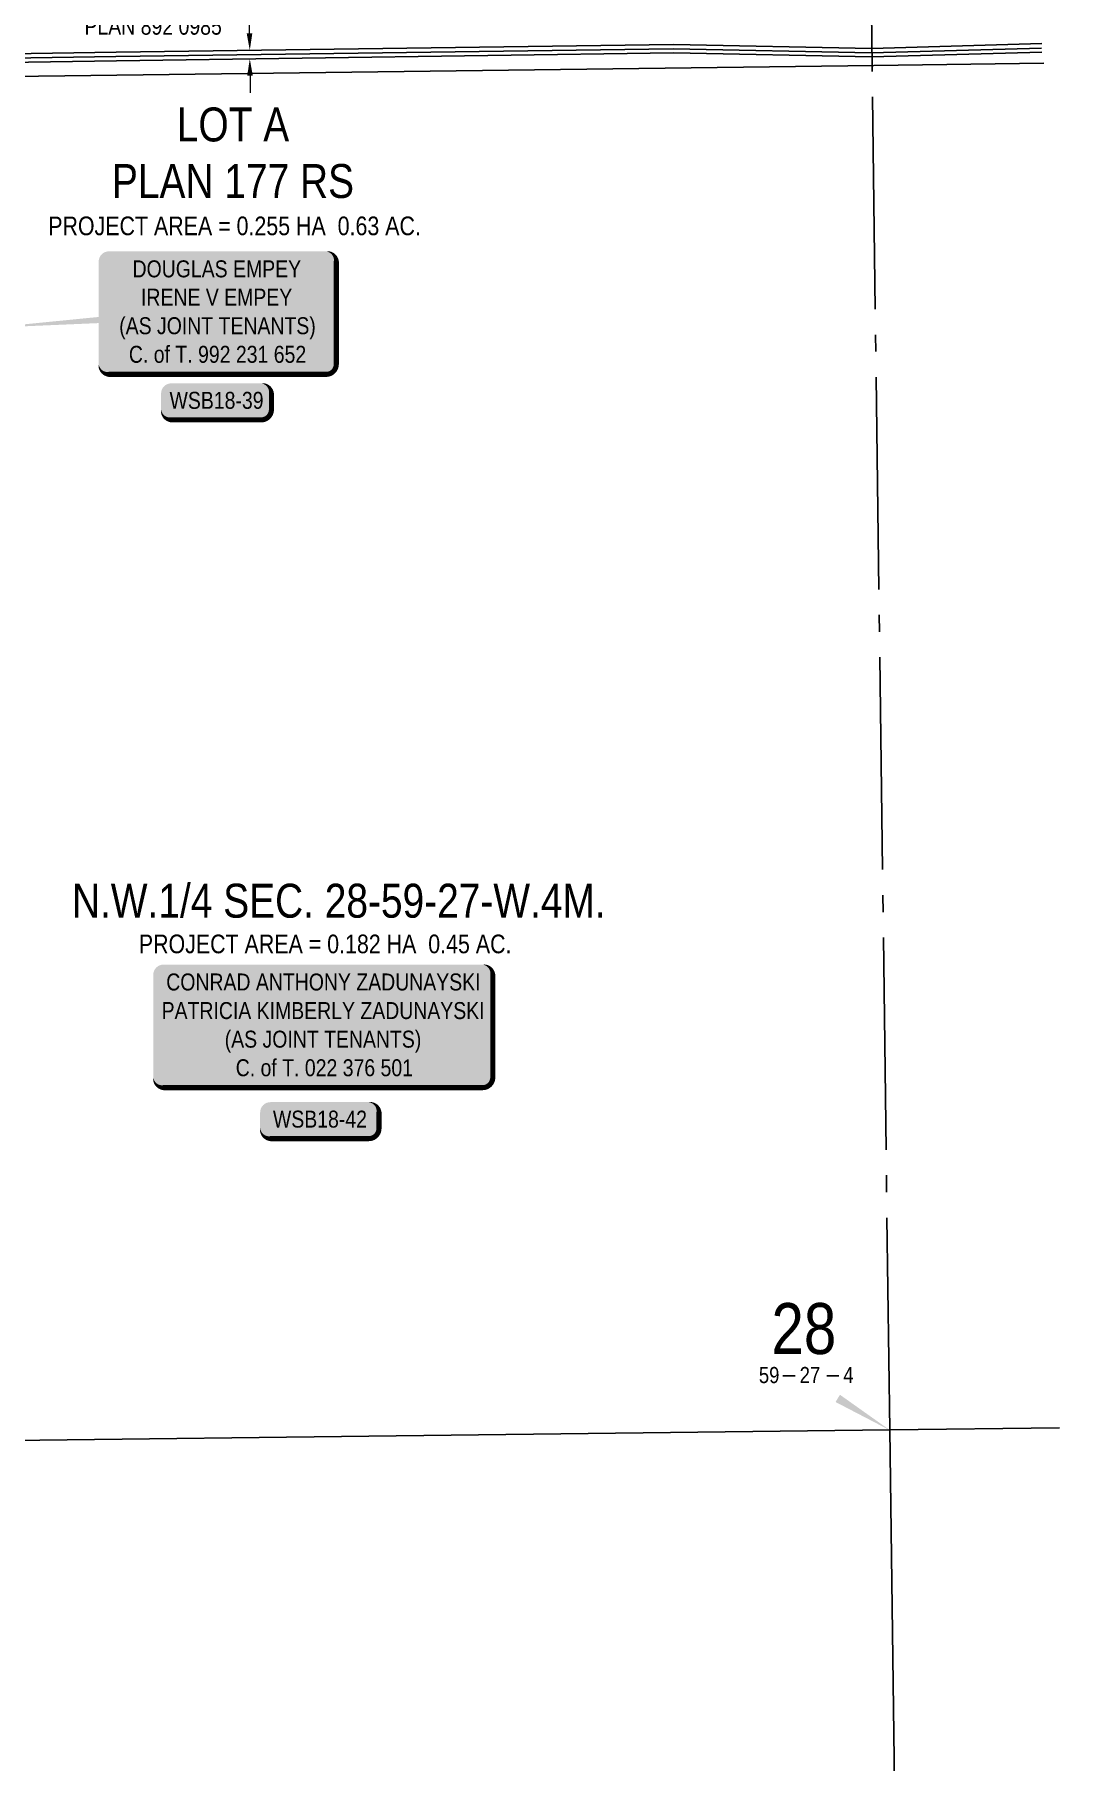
# Model space of a CAD drawing. Extents: x 57693 to 70573, y 5994359 to 6008381.
# Drawn here: x 65574 to 66178, y 5995916 to 5996933 of the extents above; entities that cross this region are included whole.
import ezdxf
from ezdxf.enums import TextEntityAlignment as Align

# ---------------------------------------------------------------- set-up
doc = ezdxf.new("R2010")
doc.units = 0
doc.header["$LTSCALE"] = 5
doc.header["$PDSIZE"] = -3
doc.linetypes.add('foc-QUARTERLINE', pattern=[33, 25, -3, 2, -3])
doc.layers.get('Defpoints').update_dxf_attribs({"color": 9})
for name, color, linetype in [('10', 1, 'Continuous'), ('9', 3, 'Continuous'), ('AS-OWNER', 7, 'Continuous'), ('AS-TELEPHONE', 224, 'foc-TEL'), ('C-SYMBOL', 7, 'Continuous'), ('F-RW', 190, 'Continuous'), ('L-AREAREQUIRED', 7, 'Continuous'), ('L-QSEC', 8, 'foc-QUARTERLINE'), ('L-SEC', 7, 'Continuous'), ('L-SECLBL', 7, 'Continuous'), ('L-TITLEDB', 4, 'Continuous'), ('P-APEX RECON-LINE LIST', 240, 'Continuous')]:
    doc.layers.add(name, color=color, linetype=linetype)
doc.layers.add('F-RW-T', color=190, linetype='Continuous', lineweight=9)
doc.styles.add('100L', font='ARIALN.TTF', dxfattribs={"height": 11})
doc.styles.add('175L', font='ARIALN.TTF', dxfattribs={"height": 10})
doc.styles.add('80', font='ARIALN.TTF', dxfattribs={"height": 10})
doc.styles.add('80CG', font='ARIALN.TTF', dxfattribs={"height": 10})
doc.styles.add('80L', font='ARIALN.TTF', dxfattribs={"height": 10})
doc.styles.add('foc-LtypeFont', font='ARIALN.TTF', dxfattribs={"height": 7.35})
doc.styles.add('SIMPLEX', font='ARIALN.TTF')
doc.linetypes.add('foc-TEL', pattern='A,2,-1,["T",foc-LtypeFont,S=0.2,R=0,X=-0.425,Y=-0.75],-1.24,8', length=12.24)
doc.dimstyles.new('Compass 5 000', dxfattribs={"dimscale": 5, "dimtxt": 9, "dimasz": 2, "dimexe": 0.2, "dimexo": 0.0625, "dimgap": 0.5, "dimtad": 0, "dimtih": 1, "dimtoh": 1, "dimzin": 0, "dimdsep": 46, "dimtxsty": '80CG', "dimcen": 0.1, "dimse1": 1, "dimse2": 1, "dimclrd": 256, "dimclrt": 256, "dimaunit": 1, "dimadec": 4, "dimazin": 0, "dimtfac": 0.06, "dimtofl": 0, "dimtmove": 0, "dimatfit": 1, "dimfxl": 0.2, "dimtolj": 1, "dimtzin": 0, "dimlwd": -1, "dimarcsym": 0})

# ---------------------------------------------------------------- blocks, each defined once
blk = doc.blocks.new('L-SECLBL')
at = {"layer": '9', "color": 7}
for p, q in [((-5.1, -27.8), (-12.3, -27.8)), ((20.7, -27.8), (13.5, -27.8))]:
    blk.add_line(p, q, dxfattribs=at)
at = {"layer": '10', "color": 2, "style": 'SIMPLEX'}
blk.add_attdef('SEC', text='', height=30, dxfattribs=at).set_placement((0, 0), align=Align.MIDDLE)
at = {"layer": '10', "color": 5, "style": '80L'}
blk.add_attdef('TWP', text='', height=9.5, dxfattribs=at).set_placement((-14.4, -27.4), align=Align.MIDDLE_RIGHT)
blk.add_attdef('RGE', text='', height=9.5, dxfattribs=at).set_placement((3.6, -27.4), align=Align.MIDDLE_CENTER)
blk.add_attdef('MER', text='', height=9.5, dxfattribs=at).set_placement((23.2, -27.4), align=Align.MIDDLE_LEFT)
blk = doc.blocks.new('*D501')
at = {"layer": 'Defpoints', "color": 0, "transparency": 16777216}
for p in [(65701, 5996923.7), (65701, 5996923.7), (65701.1, 5996918.7)]:
    blk.add_point(p, dxfattribs=at)
at = {"layer": 'F-RW-T', "transparency": 16777216}
for p, q in [((65700.5, 5996954.5), (65690.5, 5996954.5)), ((65700.8, 5996933.7), (65700.5, 5996954.5)), ((65701.2, 5996908.7), (65701.3, 5996898.7))]:
    blk.add_line(p, q, dxfattribs=at)
for points in [[(65702.5, 5996933.7), (65699.2, 5996933.6), (65701, 5996923.7)], [(65702.8, 5996908.7), (65699.5, 5996908.7), (65701, 5996918.7)]]:
    blk.add_solid(points, dxfattribs=at)
at = {"layer": 'F-RW-T', "transparency": 16777216, "insert": (65644.1, 5996954.5), "char_height": 10, "attachment_point": 5, "style": '80CG'}
blk.add_mtext('\\A1;TELUS\\P5.00 CABLE R/W\\PPLAN 892 0985', dxfattribs=at)
blk = doc.blocks.new('*U456')
h = blk.add_hatch(color=59)
edge = h.paths.add_edge_path()
edge.add_line((-94, -37), (94, -37))
edge.add_arc((94, -31), 6, 270, 360)
edge.add_line((100, -31), (100, 29.5))
edge.add_arc((94, 29.5), 6, 0, 90)
edge.add_line((94, 35.5), (-94, 35.5))
edge.add_arc((-94, 29.5), 6, 90, 180)
edge.add_line((-100, 29.5), (-100, -31))
edge.add_arc((-94, -31), 6, 180, 270)
at = {"color": 1, "flags": 128}
blk.add_lwpolyline([(-94, -37, 3, 3, 0), (94, -37, 3, 3, 0.414214), (100, -31, 3, 3, 0), (100, 29.5, 3, 0, 0.414214), (94, 35.5, 0, 0, 0), (-94, 35.5, 0, 0, 0.414214), (-100, 29.5, 0, 0, 0), (-100, -31, 0, 3, 0.414214)], format="xyseb", close=True, dxfattribs=at)
blk.add_lwpolyline([(-3, -15.2, 0, 7.5, 0), (0, 0, 0, 0, 0)], format="xyseb", dxfattribs=at)
at = {"color": 1, "style": '80'}
blk.add_attdef('ENTER_TEXT_001', (-36, -5), '', height=10, dxfattribs=at)
blk = doc.blocks.new('*U435')
h = blk.add_hatch(color=59)
edge = h.paths.add_edge_path()
edge.add_line((-64, -37), (64, -37))
edge.add_arc((64, -31), 6, 270, 360)
edge.add_line((70, -31), (70, 29.5))
edge.add_arc((64, 29.5), 6, 0, 90)
edge.add_line((64, 35.5), (-64, 35.5))
edge.add_arc((-64, 29.5), 6, 90, 180)
edge.add_line((-70, 29.5), (-70, -31))
edge.add_arc((-64, -31), 6, 180, 270)
at = {"color": 1, "flags": 128}
blk.add_lwpolyline([(-64, -37, 3, 3, 0), (64, -37, 3, 3, 0.414214), (70, -31, 3, 3, 0), (70, 29.5, 3, 0, 0.414214), (64, 35.5, 0, 0, 0), (-64, 35.5, 0, 0, 0.414214), (-70, 29.5, 0, 0, 0), (-70, -31, 0, 3, 0.414214)], format="xyseb", close=True, dxfattribs=at)
blk.add_lwpolyline([(-134.9, -9.6, 0, 7.5, 0), (0, 0, 0, 0, 0)], format="xyseb", dxfattribs=at)
at = {"color": 1, "style": '80'}
blk.add_attdef('ENTER_TEXT_001', (-36, -5), '', height=10, dxfattribs=at)
blk = doc.blocks.new('*U428')
at = {"true_color": 0xffffa8}
h = blk.add_hatch(color=51, dxfattribs=at)
edge = h.paths.add_edge_path()
edge.add_line((-26.5, -11.5), (26.5, -11.5))
edge.add_arc((26.5, -5.5), 6, 270, 360)
edge.add_line((32.5, -5.5), (32.5, 4))
edge.add_arc((26.5, 4), 6, 0, 90)
edge.add_line((26.5, 10), (-26.5, 10))
edge.add_arc((-26.5, 4), 6, 90, 180)
edge.add_line((-32.5, 4), (-32.5, -5.5))
edge.add_arc((-26.5, -5.5), 6, 180, 270)
at = {"color": 240, "flags": 128}
blk.add_lwpolyline([(-26.5, -11.5, 3, 3, 0), (26.5, -11.5, 3, 3, 0.414214), (32.5, -5.5, 3, 3, 0), (32.5, 4, 3, 0, 0.414214), (26.5, 10, 0, 0, 0), (-26.5, 10, 0, 0, 0.414214), (-32.5, 4, 0, 0, 0), (-32.5, -5.5, 0, 3, 0.414214)], format="xyseb", close=True, dxfattribs=at)
for points in [[(-24.7, -8.4, 0, 10, 0), (0, 0, 5, 5, 0)], [(21, -6.9, 0, 10, 0), (0, 0, 5, 5, 0)]]:
    blk.add_lwpolyline(points, format="xyseb", dxfattribs=at)
at = {"color": 4, "style": '80'}
blk.add_attdef('OTHER_001', (-14.7, -5), '', height=10, dxfattribs=at)
blk = doc.blocks.new('*U439')
at = {"true_color": 0xffffa8}
h = blk.add_hatch(color=51, dxfattribs=at)
edge = h.paths.add_edge_path()
edge.add_line((-29, -11.5), (29, -11.5))
edge.add_arc((29, -5.5), 6, 270, 360)
edge.add_line((35, -5.5), (35, 4))
edge.add_arc((29, 4), 6, 0, 90)
edge.add_line((29, 10), (-29, 10))
edge.add_arc((-29, 4), 6, 90, 180)
edge.add_line((-35, 4), (-35, -5.5))
edge.add_arc((-29, -5.5), 6, 180, 270)
at = {"color": 240, "flags": 128}
blk.add_lwpolyline([(-29, -11.5, 3, 3, 0), (29, -11.5, 3, 3, 0.414214), (35, -5.5, 3, 3, 0), (35, 4, 3, 0, 0.414214), (29, 10, 0, 0, 0), (-29, 10, 0, 0, 0.414214), (-35, 4, 0, 0, 0), (-35, -5.5, 0, 3, 0.414214)], format="xyseb", close=True, dxfattribs=at)
for points in [[(-24.7, -8.4, 0, 10, 0), (0, 0, 5, 5, 0)], [(21, -6.9, 0, 10, 0), (0, 0, 5, 5, 0)]]:
    blk.add_lwpolyline(points, format="xyseb", dxfattribs=at)
at = {"color": 4, "style": '80'}
blk.add_attdef('OTHER_001', (-14.7, -5), '', height=10, dxfattribs=at)

msp = doc.modelspace()

# ---------------------------------------------------------------- linework, layer by layer
at = {"layer": 'AS-TELEPHONE', "flags": 128}
msp.add_lwpolyline([(64263.884, 5996899.911), (64364.115, 5996899.537), (64371.361, 5996899.51), (65170.34, 5996910.594), (65259.66, 5996914.429), (65622.208, 5996919.988), (65950.173, 5996924.535), (66067.068, 5996922.126), (66167.004, 5996924.996)], dxfattribs=at)
at = {"layer": 'F-RW'}
for points in [[(65190.213, 5996914.247), (65239.36, 5996916.649), (65259.457, 5996916.957), (65622.395, 5996922.577), (65950.382, 5996927.176), (66067.211, 5996924.786), (66167.291, 5996927.674)], [(65190.281, 5996909.249), (65239.416, 5996911.65), (65259.512, 5996911.961), (65622.469, 5996917.582), (65950.366, 5996922.179), (66067.273, 5996919.788), (66167.355, 5996922.678)]]:
    msp.add_lwpolyline(points, dxfattribs=at)
at = {"layer": 'L-QSEC', "flags": 128}
for points in [[(66077.733, 5996111.314), (66067.335, 5996914.793)], [(66077.733, 5996111.314), (66177.65, 5996112.635)]]:
    msp.add_lwpolyline(points, dxfattribs=at)
at = {"layer": 'L-SEC', "flags": 128}
for points in [[(65192.496, 5996903.575), (66068.4, 5996914.825)], [(66068.4, 5996914.825), (66168.503, 5996916.108)]]:
    msp.add_lwpolyline(points, dxfattribs=at)
at = {"layer": 'L-SECLBL', "flags": 128}
msp.add_lwpolyline([(66078.115, 5996110.999, 0, 4.996, 0), (66047.13, 5996129.926, 0, 0, 0)], format="xyseb", dxfattribs=at)
at = {"layer": 'L-TITLEDB', "flags": 128}
for points in [[(66067.335, 5996914.793), (66057.3, 5997719.006)], [(65270.507, 5996101.522), (66077.733, 5996111.314)], [(66077.733, 5996111.314), (66088.449, 5995306.62)]]:
    msp.add_lwpolyline(points, dxfattribs=at)

# ---------------------------------------------------------------- block references
at = {"layer": 'AS-OWNER'}
ref = msp.add_blockref('*U435', (65681.992, 5996769.862), dxfattribs=dict(at, xscale=0.999252397, yscale=0.999252397, zscale=0.999252397, rotation=359.9999884413987))
ref.add_attrib('ENTER_TEXT_001', 'DOUGLAS EMPEY', (65631.992, 5996790.021), dxfattribs={"layer": '0', "color": 1, "height": 9.99252, "rotation": 359.999988, "style": '80'})
ref.add_attrib('ENTER_TEXT_002', 'IRENE V EMPEY', (65636.968, 5996773.366), dxfattribs={"layer": '0', "color": 1, "height": 9.99252, "rotation": 359.999988, "style": '80'})
ref.add_attrib('ENTER_TEXT_003', '(AS JOINT TENANTS)', (65624.126, 5996756.535), dxfattribs={"layer": '0', "color": 1, "height": 9.99252, "rotation": 359.999988, "style": '80'})
ref.add_attrib('ENTER_TEXT_004', 'C. of T. 992 231 652', (65629.832, 5996739.704), dxfattribs={"layer": '0', "color": 1, "height": 9.99252, "rotation": 359.999988, "style": '80'})
ref = msp.add_blockref('*U456', (65744.117, 5996349.866), dxfattribs=dict(at, xscale=0.999252397, yscale=0.999252397, zscale=0.999252397, rotation=359.9999884413987))
ref.add_attrib('ENTER_TEXT_001', 'CONRAD ANTHONY ZADUNAYSKI', (65651.829, 5996370.114), dxfattribs={"layer": '0', "color": 1, "height": 9.99252, "rotation": 359.999988, "style": '80'})
ref.add_attrib('ENTER_TEXT_002', 'PATRICIA KIMBERLY ZADUNAYSKI', (65649.099, 5996353.282), dxfattribs={"layer": '0', "color": 1, "height": 9.99252, "rotation": 359.999988, "style": '80'})
ref.add_attrib('ENTER_TEXT_003', '(AS JOINT TENANTS)', (65686.251, 5996336.451), dxfattribs={"layer": '0', "color": 1, "height": 9.99252, "rotation": 359.999988, "style": '80'})
ref.add_attrib('ENTER_TEXT_004', 'C. of T. 022 376 501', (65692.712, 5996319.62), dxfattribs={"layer": '0', "color": 1, "height": 9.99252, "rotation": 359.999988, "style": '80'})
at = {"layer": 'L-SECLBL', "xscale": 0.999252397, "yscale": 0.999252397, "zscale": 0.999252397}
msp.add_blockref('L-SECLBL', (66027.179, 5996171.05), dxfattribs=at).add_auto_attribs({'SEC': '28', 'TWP': '59', 'RGE': '27', 'MER': '4'})
at = {"layer": 'P-APEX RECON-LINE LIST'}
ref = msp.add_blockref('*U428', (65681.256, 5996717.604), dxfattribs=dict(at, xscale=0.999252397, yscale=0.999252397, zscale=0.999252397, rotation=359.9999884413987))
ref.add_attrib('OTHER_001', 'WSB18-39', (65653.763, 5996712.604), dxfattribs={"layer": '0', "color": 4, "height": 9.9925, "rotation": 359.999988, "style": '80'})
ref = msp.add_blockref('*U439', (65742.087, 5996294.36), dxfattribs=dict(at, xscale=0.999252397, yscale=0.999252397, zscale=0.999252397, rotation=359.9999884413987))
ref.add_attrib('OTHER_001', 'WSB18-42', (65714.638, 5996289.36), dxfattribs={"layer": '0', "color": 4, "height": 9.9925, "rotation": 359.999988, "style": '80'})

# ---------------------------------------------------------------- texts
at = {"layer": 'C-SYMBOL', "color": 3, "style": '175L'}
msp.add_text('N.W.1/4 SEC. 28-59-27-W.4M.', height=19.98505, rotation=359.999988, dxfattribs=at).set_placement((65753.415, 5996406.975), align=Align.BOTTOM_CENTER)
at = {"layer": 'C-SYMBOL', "color": 3, "insert": (65691.117, 5996890.042), "char_height": 19.98505, "width": 141.52658, "attachment_point": 2, "rotation": 359.999988, "style": '175L'}
msp.add_mtext('LOT A\\PPLAN 177 RS', dxfattribs=at)
at = {"layer": 'L-AREAREQUIRED', "color": 5, "style": '100L'}
for s, p in [('PROJECT AREA = 0.255 HA  0.63 AC.', (65692.034, 5996811.534)), ('PROJECT AREA = 0.182 HA  0.45 AC.', (65745.371, 5996388.731))]:
    msp.add_text(s, height=10.99178, rotation=359.999988, dxfattribs=at).set_placement(p, align=Align.BOTTOM_CENTER)

# ---------------------------------------------------------------- dimensions: what is measured, and where the dimension line sits
at = {"layer": 'F-RW-T', "color": 3}
dim = msp.add_linear_dim(base=(65700.971, 5996923.673), p1=(65701.094, 5996918.679), p2=(65701.025, 5996923.674), angle=90.794508, text='TELUS\\P5.00 CABLE R/W\\PPLAN 892 0985', dimstyle='Compass 5 000', dxfattribs=at)
dim.commit()
dim.dimension.update_dxf_attribs({"geometry": '*D501', "text_midpoint": (65644.077, 5996954.494), "dimtype": 161})

doc.saveas('drawing.dxf')
